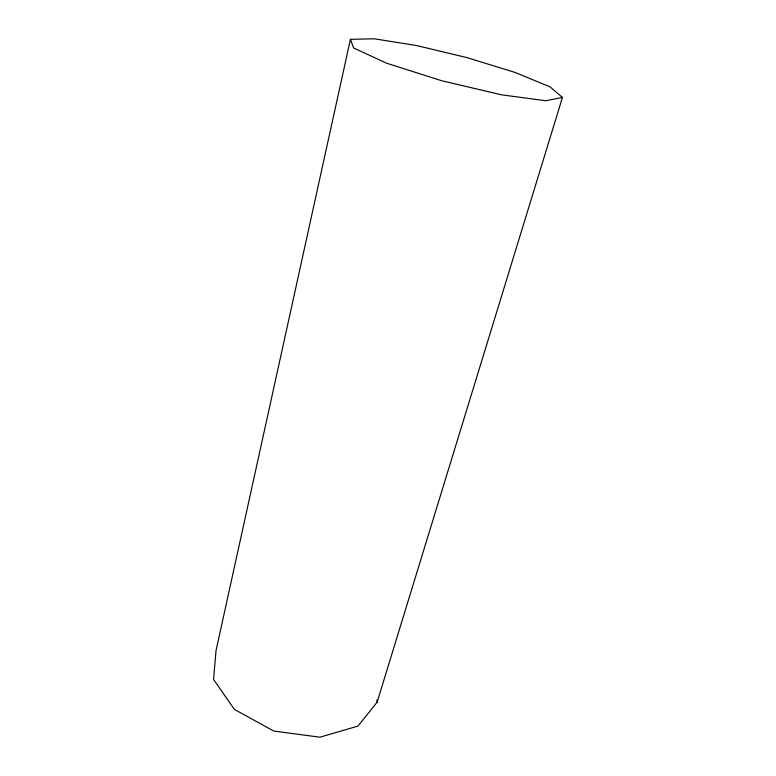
<?xml version="1.0" encoding="UTF-8"?>
<svg xmlns="http://www.w3.org/2000/svg" width="776" height="776" viewBox="0 0 776 776"><rect width="100%" height="100%" fill="white"/><g stroke="black" fill="none" stroke-linecap="round" stroke-linejoin="round"><path stroke-width="1.16" d="M350.422 39.333L216.058 650.424L213.555 679.388L234.352 709.371L273.831 731.07L319.935 737.2L357.959 726.093L377.136 702.173L562.445 97.436L550.048 86.873L515.06 72.44L467.133 57.657L416.693 45.571L374.313 38.8L350.422 39.333L353.604 47.967L386.603 63.205L441.825 80.772L501.529 94.817L545.829 100.744L562.445 97.436M376.874 699.845L377.136 702.173"/></g></svg>
